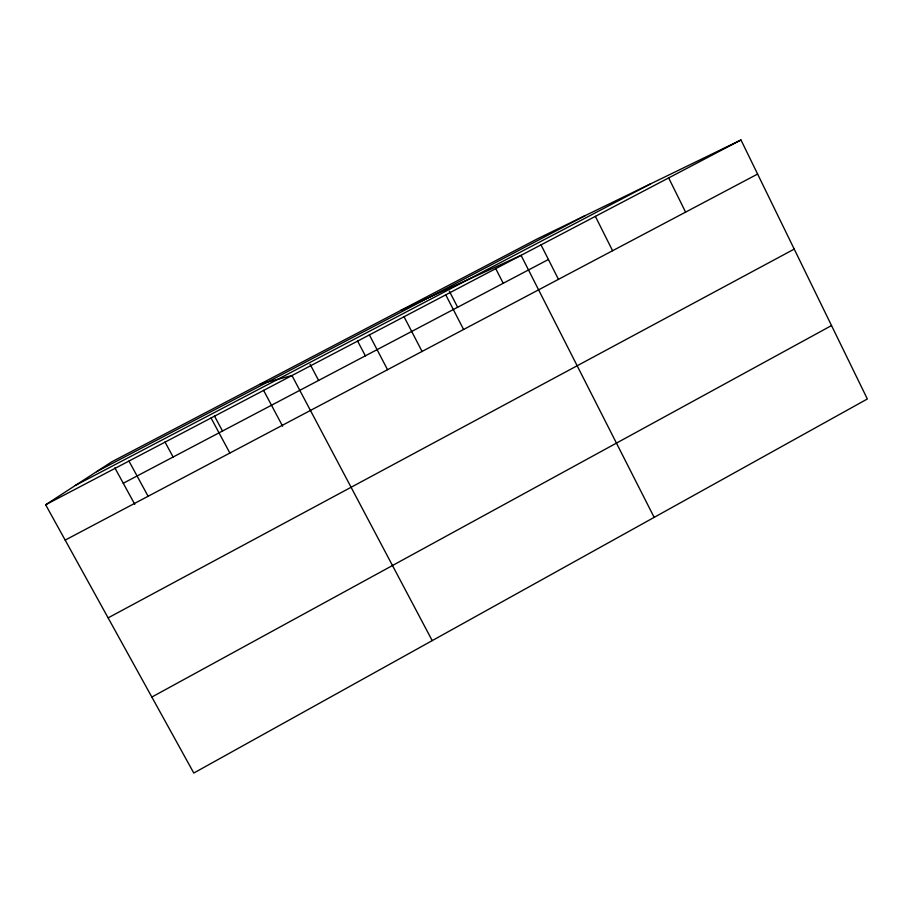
<?xml version="1.0" encoding="UTF-8"?>
<svg xmlns="http://www.w3.org/2000/svg" width="913" height="913" viewBox="0 0 913 913"><rect width="100%" height="100%" fill="white"/><g stroke="black" fill="none" stroke-linecap="round" stroke-linejoin="round"><path stroke-width="1.37" d="M45.65 504.763L111.626 461.898L537.837 238.601L740.979 139.974L867.35 398.981L193.796 773.026L45.65 504.763L740.979 139.974M151.843 697.053L831.526 325.564M108.111 617.873L794.219 249.101M65.177 540.108L757.607 174.063M123.278 483.251L548.416 259.486M75.345 485.465L650.764 183.775M96.538 471.69L585.153 215.628M400.773 310.409L521.072 255.343L654.165 517.374M260.216 384.042L291.966 375.54L432.214 640.629M114.855 467.833L134.782 504.341M128.95 461.054L148.111 496.261M164.979 441.983L173.116 457.025M214.475 416.02L222.51 431.016M211.051 417.994L229.859 453.053M263.537 390.285L282.619 426.177M310.089 364.264L318.614 380.436M369.388 334.923L387.546 369.697M357.554 340.948L365.348 355.842M403.98 316.606L422.103 351.539M445.761 294.853L463.587 329.49M449.379 291.213L457.641 307.27M495.668 268.502L503.211 283.281M540.953 244.741L558.505 279.435M595.367 216.358L612.589 250.733M668.67 177.909L685.595 212.136"/></g></svg>
